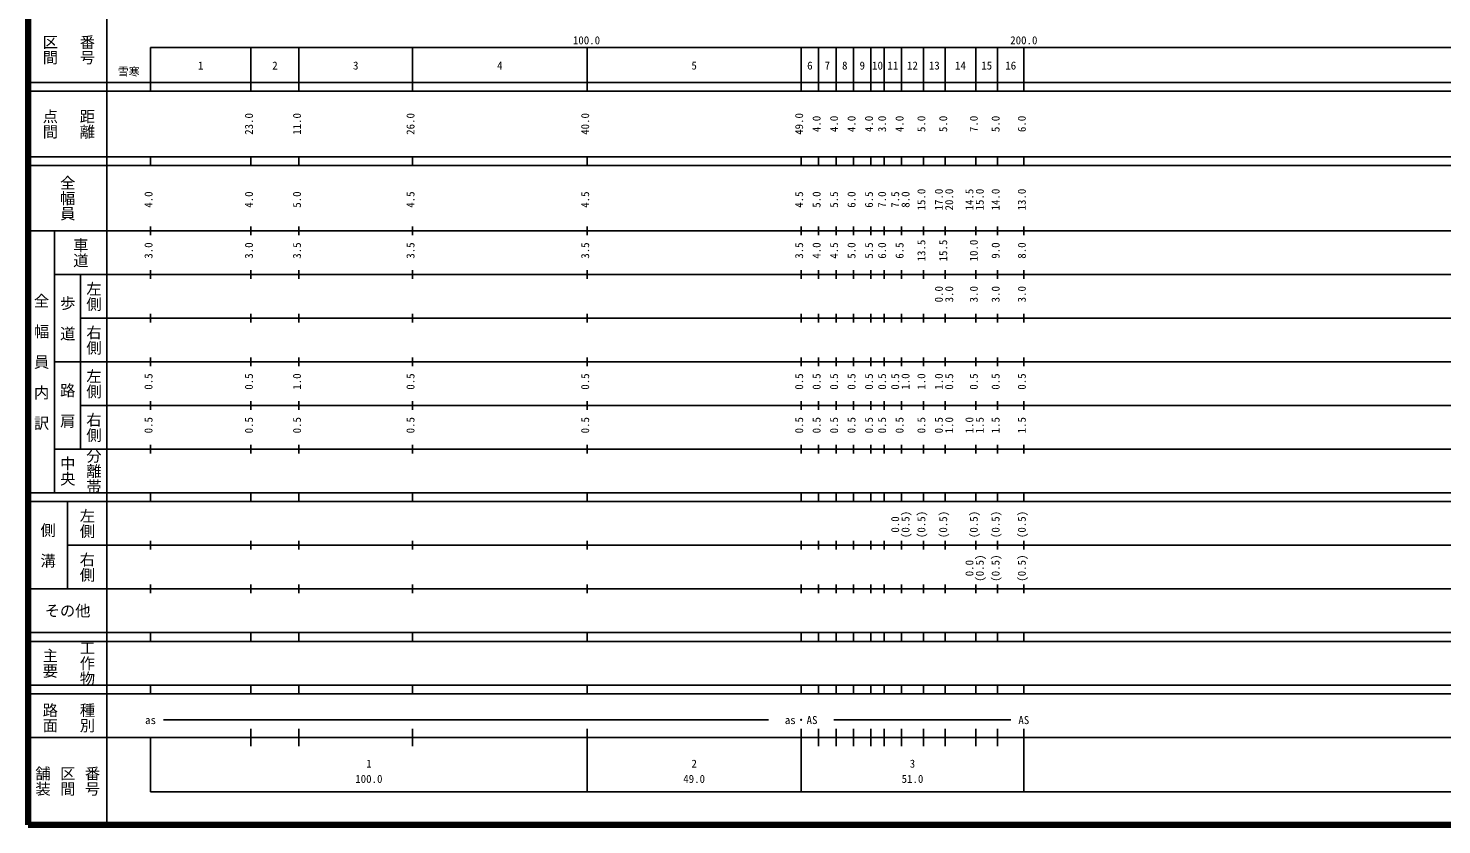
# Model space of a CAD drawing. Units: millimetres on the paper, enlarged 1000 times. Extents: x 40000 to 680000, y 20000 to 380000.
# Drawn here: x 40000 to 363711, y 20000 to 202409 of the extents above; entities that cross this region are included whole.
import ezdxf
from ezdxf.enums import TextEntityAlignment as Align

# ---------------------------------------------------------------- set-up
doc = ezdxf.new("R2010")
doc.units = ezdxf.units.MM
doc.header["$LTSCALE"] = 1000
doc.layers.add('M-TTL', color=2, linetype='Continuous', lineweight=140)
doc.layers.add('M-TTL-BAND', color=7, linetype='Continuous', lineweight=25)
doc.styles.add('@ＭＳ ゴシック', font='')
doc.styles.add('ＭＳ ゴシック', font='')
doc.styles.get('@ＭＳ ゴシック').set_extended_font_data('@MS Gothic')
doc.styles.get('ＭＳ ゴシック').set_extended_font_data('MS Gothic')

msp = doc.modelspace()

# ---------------------------------------------------------------- linework, layer by layer
at = {"layer": 'M-TTL'}
for p, q in [((40000, 380000), (40000, 20000)), ((40000, 20000), (680000, 20000))]:
    msp.add_line(p, q, dxfattribs=at)
at = {"layer": 'M-TTL-BAND'}
for p, q in [((58000, 370000), (58000, 20000)), ((68000, 198000), (579000, 198000)), ((68000, 198000), (68000, 188000)), ((91000, 188000), (91000, 198000)), ((102000, 188000), (102000, 198000)), ((128000, 188000), (128000, 198000)), ((168000, 188000), (168000, 198000)), ((217000, 188000), (217000, 198000)), ((221000, 188000), (221000, 198000)), ((225000, 188000), (225000, 198000)), ((229000, 188000), (229000, 198000)), ((233000, 188000), (233000, 198000)), ((236000, 188000), (236000, 198000)), ((240000, 188000), (240000, 198000)), ((245000, 188000), (245000, 198000)), ((250000, 188000), (250000, 198000)), ((257000, 188000), (257000, 198000)), ((262000, 188000), (262000, 198000)), ((268000, 188000), (268000, 198000)), ((40000, 190000), (579000, 190000)), ((40000, 188000), (579000, 188000)), ((40000, 173000), (579000, 173000)), ((68000, 171000), (68000, 173000)), ((91000, 171000), (91000, 173000)), ((102000, 171000), (102000, 173000)), ((128000, 171000), (128000, 173000)), ((168000, 171000), (168000, 173000)), ((217000, 171000), (217000, 173000)), ((221000, 171000), (221000, 173000)), ((225000, 171000), (225000, 173000)), ((229000, 171000), (229000, 173000)), ((233000, 171000), (233000, 173000)), ((236000, 171000), (236000, 173000)), ((240000, 171000), (240000, 173000)), ((245000, 171000), (245000, 173000)), ((250000, 171000), (250000, 173000)), ((257000, 171000), (257000, 173000)), ((262000, 171000), (262000, 173000)), ((268000, 171000), (268000, 173000)), ((40000, 171000), (579000, 171000)), ((40000, 156000), (579000, 156000)), ((46000, 96000), (46000, 156000)), ((68000, 155000), (68000, 157000)), ((91000, 155000), (91000, 157000)), ((102000, 155000), (102000, 157000)), ((128000, 155000), (128000, 157000)), ((168000, 155000), (168000, 157000)), ((217000, 155000), (217000, 157000)), ((221000, 155000), (221000, 157000)), ((225000, 155000), (225000, 157000)), ((229000, 155000), (229000, 157000)), ((233000, 155000), (233000, 157000)), ((236000, 155000), (236000, 157000)), ((240000, 155000), (240000, 157000)), ((245000, 155000), (245000, 157000)), ((250000, 155000), (250000, 157000)), ((257000, 155000), (257000, 157000)), ((262000, 155000), (262000, 157000)), ((268000, 155000), (268000, 157000)), ((46000, 146000), (579000, 146000)), ((52000, 146000), (52000, 106000)), ((68000, 145000), (68000, 147000)), ((91000, 145000), (91000, 147000)), ((102000, 145000), (102000, 147000)), ((128000, 145000), (128000, 147000)), ((168000, 145000), (168000, 147000)), ((217000, 145000), (217000, 147000)), ((221000, 145000), (221000, 147000)), ((225000, 145000), (225000, 147000)), ((229000, 145000), (229000, 147000)), ((233000, 145000), (233000, 147000)), ((236000, 145000), (236000, 147000)), ((240000, 145000), (240000, 147000)), ((245000, 145000), (245000, 147000)), ((250000, 145000), (250000, 147000)), ((257000, 145000), (257000, 147000)), ((262000, 145000), (262000, 147000)), ((268000, 145000), (268000, 147000)), ((52000, 136000), (579000, 136000)), ((68000, 135000), (68000, 137000)), ((91000, 135000), (91000, 137000)), ((102000, 135000), (102000, 137000)), ((128000, 135000), (128000, 137000)), ((168000, 135000), (168000, 137000)), ((217000, 135000), (217000, 137000)), ((221000, 135000), (221000, 137000)), ((225000, 135000), (225000, 137000)), ((229000, 135000), (229000, 137000)), ((233000, 135000), (233000, 137000)), ((236000, 135000), (236000, 137000)), ((240000, 135000), (240000, 137000)), ((245000, 135000), (245000, 137000)), ((250000, 135000), (250000, 137000)), ((257000, 135000), (257000, 137000)), ((262000, 135000), (262000, 137000)), ((268000, 135000), (268000, 137000)), ((68000, 125000), (68000, 127000)), ((91000, 125000), (91000, 127000)), ((102000, 125000), (102000, 127000)), ((128000, 125000), (128000, 127000)), ((168000, 125000), (168000, 127000)), ((217000, 125000), (217000, 127000)), ((221000, 125000), (221000, 127000)), ((225000, 125000), (225000, 127000)), ((229000, 125000), (229000, 127000)), ((233000, 125000), (233000, 127000)), ((236000, 125000), (236000, 127000)), ((240000, 125000), (240000, 127000)), ((245000, 125000), (245000, 127000)), ((250000, 125000), (250000, 127000)), ((257000, 125000), (257000, 127000)), ((262000, 125000), (262000, 127000)), ((268000, 125000), (268000, 127000)), ((46000, 126000), (579000, 126000)), ((68000, 115000), (68000, 117000)), ((91000, 115000), (91000, 117000)), ((102000, 115000), (102000, 117000)), ((128000, 115000), (128000, 117000)), ((168000, 115000), (168000, 117000)), ((217000, 115000), (217000, 117000)), ((221000, 115000), (221000, 117000)), ((225000, 115000), (225000, 117000)), ((229000, 115000), (229000, 117000)), ((233000, 115000), (233000, 117000)), ((236000, 115000), (236000, 117000)), ((240000, 115000), (240000, 117000)), ((245000, 115000), (245000, 117000)), ((250000, 115000), (250000, 117000)), ((257000, 115000), (257000, 117000)), ((262000, 115000), (262000, 117000)), ((268000, 115000), (268000, 117000)), ((52000, 116000), (579000, 116000)), ((68000, 105000), (68000, 107000)), ((91000, 105000), (91000, 107000)), ((102000, 105000), (102000, 107000)), ((128000, 105000), (128000, 107000)), ((168000, 105000), (168000, 107000)), ((217000, 105000), (217000, 107000)), ((221000, 105000), (221000, 107000)), ((225000, 105000), (225000, 107000)), ((229000, 105000), (229000, 107000)), ((233000, 105000), (233000, 107000)), ((236000, 105000), (236000, 107000)), ((240000, 105000), (240000, 107000)), ((245000, 105000), (245000, 107000)), ((250000, 105000), (250000, 107000)), ((257000, 105000), (257000, 107000)), ((262000, 105000), (262000, 107000)), ((268000, 105000), (268000, 107000)), ((46000, 106000), (579000, 106000)), ((40000, 96000), (579000, 96000)), ((40000, 94000), (579000, 94000)), ((49000, 94000), (49000, 74000)), ((68000, 94000), (68000, 96000)), ((91000, 94000), (91000, 96000)), ((102000, 94000), (102000, 96000)), ((128000, 94000), (128000, 96000)), ((168000, 94000), (168000, 96000)), ((217000, 94000), (217000, 96000)), ((221000, 94000), (221000, 96000)), ((225000, 94000), (225000, 96000)), ((229000, 94000), (229000, 96000)), ((233000, 94000), (233000, 96000)), ((236000, 94000), (236000, 96000)), ((240000, 94000), (240000, 96000)), ((245000, 94000), (245000, 96000)), ((250000, 94000), (250000, 96000)), ((257000, 94000), (257000, 96000)), ((262000, 94000), (262000, 96000)), ((268000, 94000), (268000, 96000)), ((68000, 83000), (68000, 85000)), ((91000, 83000), (91000, 85000)), ((102000, 83000), (102000, 85000)), ((128000, 83000), (128000, 85000)), ((168000, 83000), (168000, 85000)), ((217000, 83000), (217000, 85000)), ((221000, 83000), (221000, 85000)), ((225000, 83000), (225000, 85000)), ((229000, 83000), (229000, 85000)), ((233000, 83000), (233000, 85000)), ((236000, 83000), (236000, 85000)), ((240000, 83000), (240000, 85000)), ((245000, 83000), (245000, 85000)), ((250000, 83000), (250000, 85000)), ((257000, 83000), (257000, 85000)), ((262000, 83000), (262000, 85000)), ((268000, 83000), (268000, 85000)), ((49000, 84000), (579000, 84000)), ((68000, 73000), (68000, 75000)), ((91000, 73000), (91000, 75000)), ((102000, 73000), (102000, 75000)), ((128000, 73000), (128000, 75000)), ((168000, 73000), (168000, 75000)), ((217000, 73000), (217000, 75000)), ((221000, 73000), (221000, 75000)), ((225000, 73000), (225000, 75000)), ((229000, 73000), (229000, 75000)), ((233000, 73000), (233000, 75000)), ((236000, 73000), (236000, 75000)), ((240000, 73000), (240000, 75000)), ((245000, 73000), (245000, 75000)), ((250000, 73000), (250000, 75000)), ((257000, 73000), (257000, 75000)), ((262000, 73000), (262000, 75000)), ((268000, 73000), (268000, 75000)), ((40000, 74000), (579000, 74000)), ((40000, 64000), (579000, 64000)), ((40000, 62000), (579000, 62000)), ((68000, 62000), (68000, 64000)), ((91000, 62000), (91000, 64000)), ((102000, 62000), (102000, 64000)), ((128000, 62000), (128000, 64000)), ((168000, 62000), (168000, 64000)), ((217000, 62000), (217000, 64000)), ((221000, 62000), (221000, 64000)), ((225000, 62000), (225000, 64000)), ((229000, 62000), (229000, 64000)), ((233000, 62000), (233000, 64000)), ((236000, 62000), (236000, 64000)), ((240000, 62000), (240000, 64000)), ((245000, 62000), (245000, 64000)), ((250000, 62000), (250000, 64000)), ((257000, 62000), (257000, 64000)), ((262000, 62000), (262000, 64000)), ((268000, 62000), (268000, 64000)), ((40000, 52000), (579000, 52000)), ((68000, 50000), (68000, 52000)), ((91000, 50000), (91000, 52000)), ((102000, 50000), (102000, 52000)), ((128000, 50000), (128000, 52000)), ((168000, 50000), (168000, 52000)), ((217000, 50000), (217000, 52000)), ((221000, 50000), (221000, 52000)), ((225000, 50000), (225000, 52000)), ((229000, 50000), (229000, 52000)), ((233000, 50000), (233000, 52000)), ((236000, 50000), (236000, 52000)), ((240000, 50000), (240000, 52000)), ((245000, 50000), (245000, 52000)), ((250000, 50000), (250000, 52000)), ((257000, 50000), (257000, 52000)), ((262000, 50000), (262000, 52000)), ((268000, 50000), (268000, 52000)), ((40000, 50000), (579000, 50000)), ((71000, 44000), (209500, 44000)), ((224500, 44000), (265000, 44000)), ((40000, 40000), (579000, 40000)), ((68000, 40000), (68000, 27500)), ((91000, 38000), (91000, 42000)), ((102000, 38000), (102000, 42000)), ((128000, 38000), (128000, 42000)), ((168000, 27500), (168000, 42000)), ((217000, 27500), (217000, 42000)), ((221000, 38000), (221000, 42000)), ((225000, 38000), (225000, 42000)), ((229000, 38000), (229000, 42000)), ((233000, 38000), (233000, 42000)), ((236000, 38000), (236000, 42000)), ((240000, 38000), (240000, 42000)), ((245000, 38000), (245000, 42000)), ((250000, 38000), (250000, 42000)), ((257000, 38000), (257000, 42000)), ((262000, 38000), (262000, 42000)), ((268000, 27500), (268000, 42000)), ((68000, 27500), (579000, 27500))]:
    msp.add_line(p, q, dxfattribs=at)

# ---------------------------------------------------------------- texts
at = {"layer": 'M-TTL-BAND', "style": '@ＭＳ ゴシック'}
for s, p in [('番号', (53500, 197500)), ('区間', (45000, 197500)), ('点間', (45000, 180500)), ('距離', (53500, 180500)), ('全幅員', (49000, 163500)), ('車道', (52000, 151000)), ('左側', (55000, 141000)), ('全\u3000幅\u3000員\u3000内\u3000訳', (43000, 126000)), ('歩\u3000道', (49000, 136000)), ('右側', (55000, 131000)), ('左側', (55000, 121000)), ('路\u3000肩', (49000, 116000)), ('右側', (55000, 111000)), ('中央', (49000, 101000)), ('分離帯', (55000, 101000)), ('左側', (53500, 89000)), ('側\u3000溝', (44500, 84000)), ('右側', (53500, 79000)), ('工作物', (53500, 57000)), ('主要', (45000, 57000)), ('路面', (45000, 44500)), ('種別', (53500, 44500)), ('舗装', (43333, 30000)), ('区間', (49000, 30000)), ('番号', (54667, 30000))]:
    msp.add_text(s, height=2566, rotation=270, dxfattribs=at).set_placement(p, align=Align.MIDDLE_CENTER)
at = {"layer": 'M-TTL-BAND', "style": 'ＭＳ ゴシック'}
for s, p in [('100.0', (167844, 198195)), ('200.0', (268000, 198195)), ('1', (79500, 192405)), ('2', (96500, 192405)), ('3', (115000, 192405)), ('4', (148000, 192405)), ('5', (192500, 192405)), ('6', (219000, 192405)), ('7', (223000, 192405)), ('8', (227000, 192405)), ('9', (231000, 192405)), ('10', (234500, 192405)), ('11', (238000, 192405)), ('12', (242500, 192405)), ('13', (247500, 192405)), ('14', (253500, 192405)), ('15', (259500, 192405)), ('16', (265000, 192405)), ('as', (68000, 42500)), ('as・AS', (217000, 42500)), ('AS', (268000, 42500)), ('1', (118000, 32523)), ('2', (192500, 32523)), ('3', (242500, 32523)), ('100.0', (118000, 29033)), ('49.0', (192500, 29033)), ('51.0', (242500, 29033))]:
    msp.add_text(s, height=1833, dxfattribs=at).set_placement(p, align=Align.BOTTOM_CENTER)
msp.add_text('雪寒', height=1833, dxfattribs=at).set_placement((65500, 191000), align=Align.BOTTOM_RIGHT)
for s, p in [('23.0', (92000, 180500)), ('11.0', (103000, 180500)), ('26.0', (129000, 180500)), ('40.0', (169000, 180500)), ('49.0', (218000, 180500)), ('4.0', (222000, 180500)), ('4.0', (226000, 180500)), ('4.0', (230000, 180500)), ('4.0', (234000, 180500)), ('3.0', (237000, 180500)), ('4.0', (241000, 180500)), ('5.0', (246000, 180500)), ('5.0', (251000, 180500)), ('7.0', (258000, 180500)), ('5.0', (263000, 180500)), ('6.0', (269000, 180500)), ('15.0', (246000, 163174)), ('17.0', (250000, 163174)), ('20.0', (252370, 163174)), ('14.5', (257000, 163174)), ('15.0', (259370, 163174)), ('14.0', (263000, 163174)), ('13.0', (269000, 163174)), ('4.0', (69000, 163174)), ('4.0', (92000, 163174)), ('5.0', (103000, 163174)), ('4.5', (129000, 163174)), ('4.5', (169000, 163174)), ('4.5', (218000, 163174)), ('5.0', (222000, 163174)), ('5.5', (226000, 163174)), ('6.0', (230000, 163174)), ('6.5', (234000, 163174)), ('7.0', (237000, 163174)), ('7.5', (240000, 163174)), ('8.0', (242370, 163174)), ('3.0', (69000, 151500)), ('3.0', (92000, 151500)), ('3.5', (103000, 151500)), ('3.5', (129000, 151500)), ('3.5', (169000, 151500)), ('3.5', (218000, 151500)), ('4.0', (222000, 151500)), ('4.5', (226000, 151500)), ('5.0', (230000, 151500)), ('5.5', (234000, 151500)), ('6.0', (237000, 151500)), ('6.5', (241000, 151500)), ('13.5', (246000, 151500)), ('15.5', (251000, 151500)), ('10.0', (258000, 151500)), ('9.0', (263000, 151500)), ('8.0', (269000, 151500)), ('0.0', (250000, 141500)), ('3.0', (252370, 141500)), ('3.0', (258000, 141500)), ('3.0', (263000, 141500)), ('3.0', (269000, 141500)), ('0.5', (69000, 121500)), ('0.5', (92000, 121500)), ('1.0', (103000, 121500)), ('0.5', (129000, 121500)), ('0.5', (169000, 121500)), ('0.5', (218000, 121500)), ('0.5', (222000, 121500)), ('0.5', (226000, 121500)), ('0.5', (230000, 121500)), ('0.5', (234000, 121500)), ('0.5', (237000, 121500)), ('0.5', (240000, 121500)), ('1.0', (242370, 121500)), ('1.0', (246000, 121500)), ('1.0', (250000, 121500)), ('0.5', (252370, 121500)), ('0.5', (258000, 121500)), ('0.5', (263000, 121500)), ('0.5', (269000, 121500)), ('0.5', (69000, 111500)), ('0.5', (92000, 111500)), ('0.5', (103000, 111500)), ('0.5', (129000, 111500)), ('0.5', (169000, 111500)), ('0.5', (218000, 111500)), ('0.5', (222000, 111500)), ('0.5', (226000, 111500)), ('0.5', (230000, 111500)), ('0.5', (234000, 111500)), ('0.5', (237000, 111500)), ('0.5', (241000, 111500)), ('0.5', (246000, 111500)), ('0.5', (250000, 111500)), ('1.0', (252370, 111500)), ('1.0', (257000, 111500)), ('1.5', (259370, 111500)), ('1.5', (263000, 111500)), ('1.5', (269000, 111500)), ('(0.5)', (242370, 88764)), ('(0.5)', (246000, 88764)), ('(0.5)', (251000, 88764)), ('(0.5)', (258000, 88764)), ('(0.5)', (263000, 88764)), ('(0.5)', (269000, 88764)), ('0.0', (240000, 88764)), ('(0.5)', (259370, 78764)), ('(0.5)', (263000, 78764)), ('(0.5)', (269000, 78764)), ('0.0', (257000, 78764))]:
    msp.add_text(s, height=1833, rotation=90, dxfattribs=at).set_placement(p, align=Align.BOTTOM_CENTER)
msp.add_text('その他', height=2566, dxfattribs=at).set_placement((49000, 69000), align=Align.MIDDLE_CENTER)

doc.saveas('drawing.dxf')
